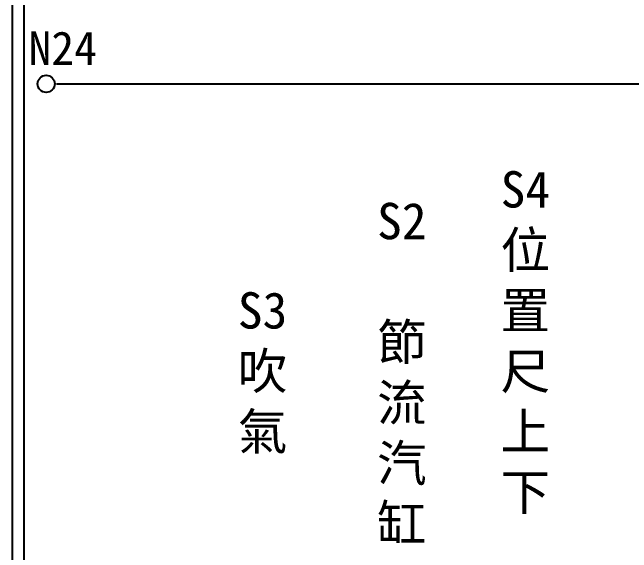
# Model space of a CAD drawing. Extents: x 889 to 1176, y 251 to 455.
# Drawn here: x 889.1 to 955.5, y 297.8 to 355.8 of the extents above; entities that cross this region are included whole.
import ezdxf

# ---------------------------------------------------------------- set-up
doc = ezdxf.new("R2010")
doc.units = 0
doc.layers.get('0').update_dxf_attribs({"linetype": 'CONTINUOUS'})
doc.styles.add('CNS', font='romanc.shx', dxfattribs={"bigfont": 'chineset.shx'})
doc.styles.add('STSL', font='kaiu.ttf')

msp = doc.modelspace()

# ---------------------------------------------------------------- linework, layer by layer
for p, q in [((889.071, 251.195), (889.071, 455.164)), ((890.321, 252.445), (890.321, 453.914)), ((893.818, 348.153), (1171.69, 348.153))]:
    msp.add_line(p, q)
msp.add_circle((892.692, 348.153), 0.92)

# ---------------------------------------------------------------- texts
at = {"style": 'STSL'}
msp.add_text('N24', height=3.6, dxfattribs=at).set_placement((890.802, 350.195))
at = {"char_height": 3.9, "width": 2.84806, "attachment_point": 5, "style": 'CNS'}
for s, insert in [('{\\fDFKai-SB|b0|i0|c136|p65;S4\\P位置尺上下}', (944.136, 320.36)), ('{\\fDFKai-SB|b0|i0|c136|p65;\\PS2\\P\u3000節流汽缸}', (930.877, 320.36)), ('{\\fDFKai-SB|b0|i0|c136|p65;\\PS3\\P吹氣}', (915.927, 320.36))]:
    msp.add_mtext(s, dxfattribs=dict(at, insert=insert))

doc.saveas('drawing.dxf')
